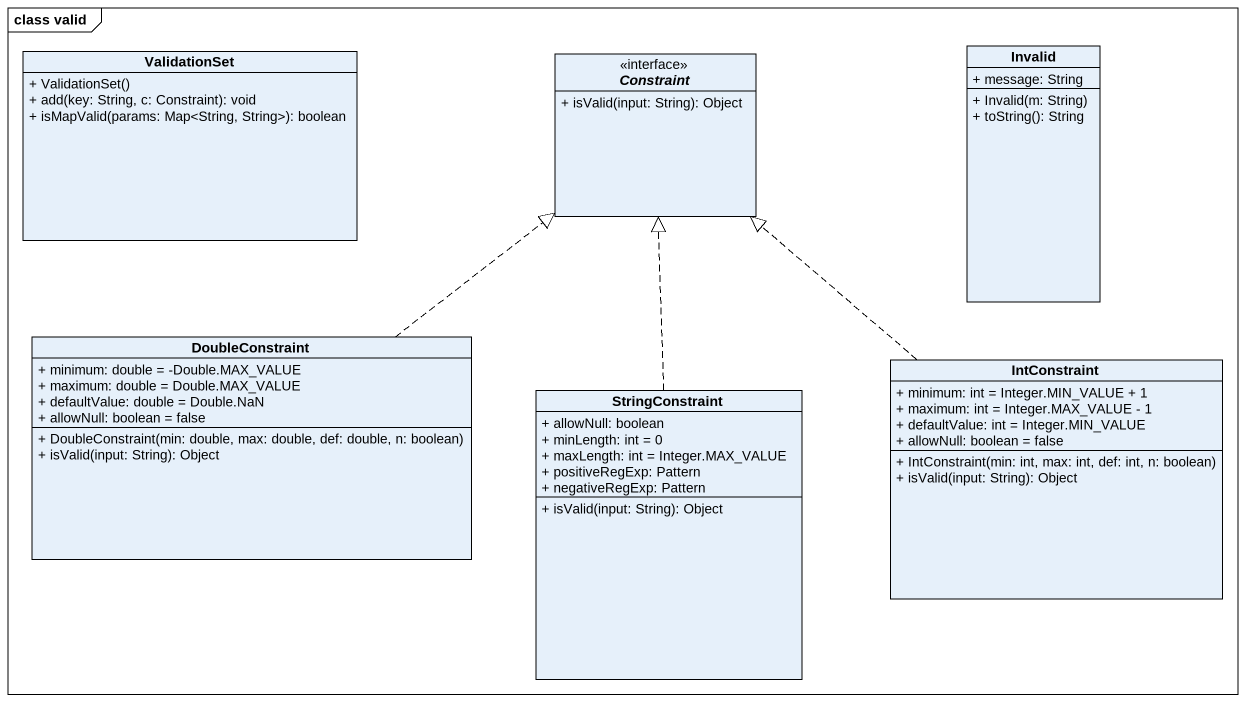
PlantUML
@startuml
mainframe class valid
hide circle
hide empty members
skinparam classAttributeIconSize 0
class ValidationSet {
  + ValidationSet()
  + add(key: String, c: Constraint): void
  + isMapValid(params: Map<String, String>): boolean
}
interface Constraint <<interface>> {
  + isValid(input: String): Object
}
class Invalid {
  + message: String
  + Invalid(m: String)
  + toString(): String
}
class DoubleConstraint {
  + minimum: double = -Double.MAX_VALUE
  + maximum: double = Double.MAX_VALUE
  + defaultValue: double = Double.NaN
  + allowNull: boolean = false
  + DoubleConstraint(min: double, max: double, def: double, n: boolean)
  + isValid(input: String): Object
}
class IntConstraint {
  + minimum: int = Integer.MIN_VALUE + 1
  + maximum: int = Integer.MAX_VALUE - 1
  + defaultValue: int = Integer.MIN_VALUE
  + allowNull: boolean = false
  + IntConstraint(min: int, max: int, def: int, n: boolean)
  + isValid(input: String): Object
}
class StringConstraint {
  + allowNull: boolean
  + minLength: int = 0
  + maxLength: int = Integer.MAX_VALUE
  + positiveRegExp: Pattern
  + negativeRegExp: Pattern
  + isValid(input: String): Object
}
DoubleConstraint .up.|> Constraint
IntConstraint .up.|> Constraint
StringConstraint .up.|> Constraint
@enduml
